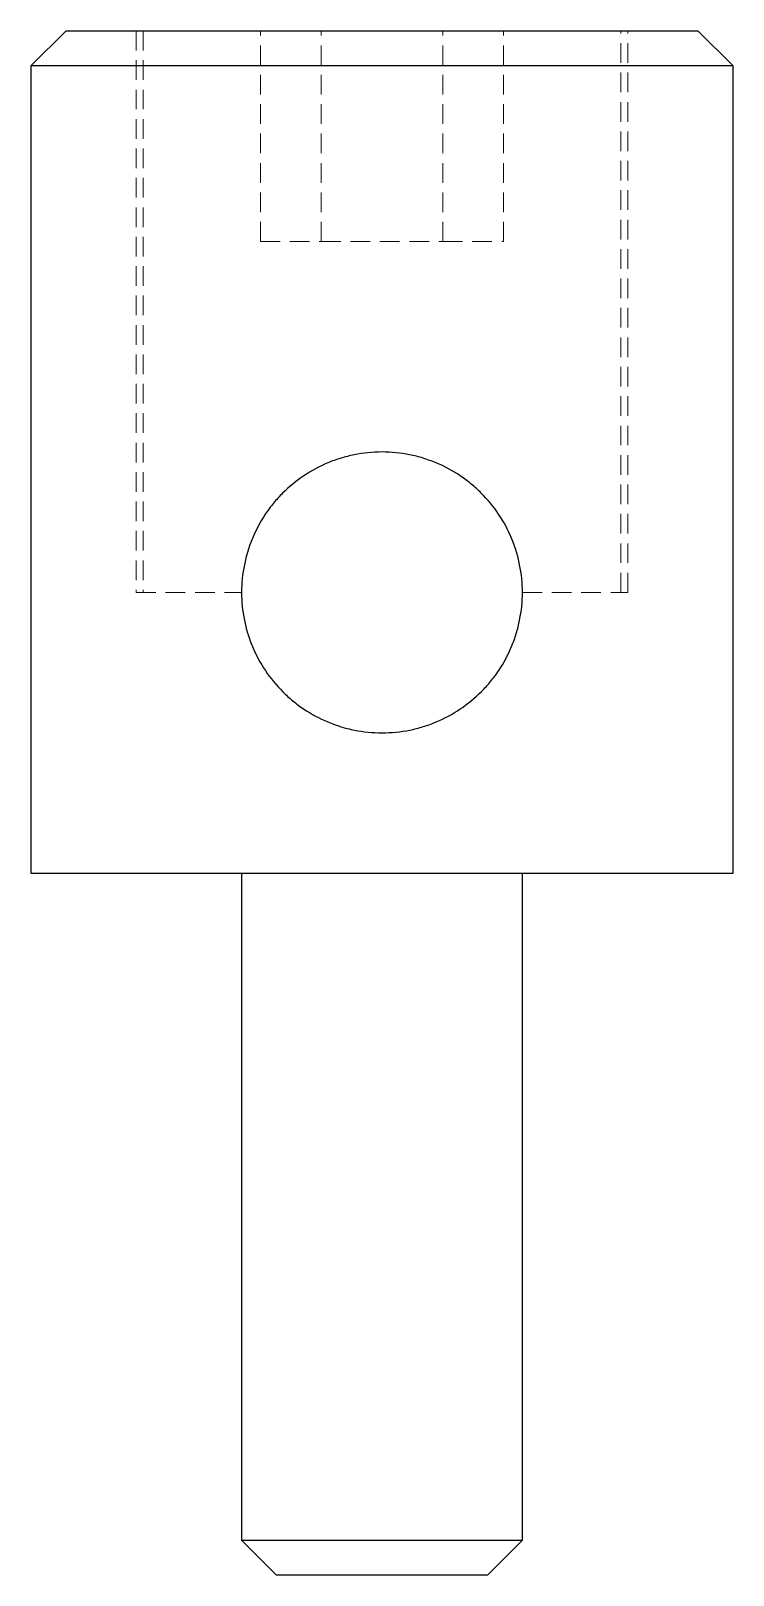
# Model space of a CAD drawing. Header units: millimetres. Extents: x 60 to 246, y 7 to 181.
# Drawn here: x 200.3 to 245.7, y 7 to 107 of the extents above.
import ezdxf

# ---------------------------------------------------------------- set-up
doc = ezdxf.new("R2010")
doc.units = ezdxf.units.MM
doc.linetypes.add('HIDDEN', pattern=[1.905, 1.27, -0.635])

msp = doc.modelspace()

# ---------------------------------------------------------------- linework, layer by layer
at = {"color": 7, "linetype": 'Continuous', "lineweight": 25}
for p, q in [((202.55, 107), (200.27, 104.73)), ((202.55, 107), (223, 107)), ((223, 107), (243.45, 107)), ((245.73, 104.73), (243.45, 107)), ((200.27, 104.73), (200.27, 52.45)), ((223, 104.73), (200.27, 104.73)), ((245.73, 104.73), (223, 104.73)), ((245.73, 52.45), (245.73, 104.73)), ((200.27, 52.45), (245.73, 52.45)), ((213.91, 52.45), (213.91, 9.27)), ((232.09, 9.27), (232.09, 52.45)), ((213.91, 9.27), (216.18, 7)), ((213.91, 9.27), (232.09, 9.27)), ((229.82, 7), (232.09, 9.27)), ((229.82, 7), (216.18, 7))]:
    msp.add_line(p, q, dxfattribs=at)
at = {"color": 7, "linetype": 'HIDDEN', "lineweight": 18}
for p, q in [((207.09, 107), (207.09, 70.64)), ((207.55, 107), (207.55, 70.64)), ((215.13, 93.36), (215.13, 107)), ((219.06, 93.36), (219.06, 107)), ((226.94, 93.36), (226.94, 107)), ((230.87, 93.36), (230.87, 107)), ((238.45, 70.64), (238.45, 107)), ((238.91, 70.64), (238.91, 107)), ((215.13, 93.36), (219.06, 93.36)), ((219.06, 93.36), (226.94, 93.36)), ((226.94, 93.36), (230.87, 93.36)), ((207.09, 70.64), (213.91, 70.64)), ((232.09, 70.64), (238.91, 70.64))]:
    msp.add_line(p, q, dxfattribs=at)
at = {"color": 7, "linetype": 'Continuous', "lineweight": 25}
msp.add_open_spline([(223, 61.55), (222.39, 61.55), (221.8, 61.61), (220.92, 61.78), (220.63, 61.85), (220.06, 62.03), (219.77, 62.13), (218.95, 62.48), (218.43, 62.76), (217.69, 63.25), (217.45, 63.43), (217, 63.8), (216.78, 64), (216.16, 64.62), (215.78, 65.08), (215.12, 66.07), (214.84, 66.58), (214.5, 67.4), (214.4, 67.68), (214.22, 68.25), (214.15, 68.55), (213.97, 69.43), (213.91, 70.03), (213.91, 71.24), (213.97, 71.84), (214.15, 72.72), (214.22, 73.01), (214.39, 73.58), (214.5, 73.86), (214.84, 74.69), (215.12, 75.2), (215.61, 75.94), (215.79, 76.18), (216.16, 76.64), (216.36, 76.85), (216.98, 77.48), (217.44, 77.85), (218.43, 78.51), (218.95, 78.79), (219.76, 79.14), (220.04, 79.24), (220.62, 79.41), (220.91, 79.49), (221.79, 79.67), (222.39, 79.73), (223.61, 79.73), (224.2, 79.67), (225.08, 79.49), (225.37, 79.42), (225.94, 79.24), (226.23, 79.14), (227.05, 78.8), (227.57, 78.52), (228.31, 78.02), (228.55, 77.84), (229, 77.47), (229.22, 77.27), (229.84, 76.65), (230.22, 76.19), (230.88, 75.21), (231.16, 74.69), (231.5, 73.87), (231.6, 73.59), (231.78, 73.02), (231.85, 72.73), (232.03, 71.84), (232.09, 71.24), (232.09, 70.03), (232.03, 69.43), (231.85, 68.56), (231.78, 68.27), (231.61, 67.69), (231.5, 67.41), (231.16, 66.59), (230.88, 66.07), (230.39, 65.33), (230.21, 65.09), (229.84, 64.64), (229.64, 64.42), (229.02, 63.8), (228.56, 63.42), (227.57, 62.76), (227.05, 62.48), (226.24, 62.14), (225.96, 62.03), (225.38, 61.86), (225.09, 61.78), (224.21, 61.61), (223.61, 61.55), (223, 61.55)], degree=3, knots=[0, 0, 0, 0, 0.03125, 0.03125, 0.04688, 0.04688, 0.0625, 0.0625, 0.09375, 0.09375, 0.10938, 0.10938, 0.125, 0.125, 0.15625, 0.15625, 0.1875, 0.1875, 0.20313, 0.20313, 0.21875, 0.21875, 0.25, 0.25, 0.28125, 0.28125, 0.29688, 0.29688, 0.3125, 0.3125, 0.34375, 0.34375, 0.35938, 0.35938, 0.375, 0.375, 0.40625, 0.40625, 0.4375, 0.4375, 0.45313, 0.45313, 0.46875, 0.46875, 0.5, 0.5, 0.53125, 0.53125, 0.54688, 0.54688, 0.5625, 0.5625, 0.59375, 0.59375, 0.60938, 0.60938, 0.625, 0.625, 0.65625, 0.65625, 0.6875, 0.6875, 0.70313, 0.70313, 0.71875, 0.71875, 0.75, 0.75, 0.78125, 0.78125, 0.79688, 0.79688, 0.8125, 0.8125, 0.84375, 0.84375, 0.85938, 0.85938, 0.875, 0.875, 0.90625, 0.90625, 0.9375, 0.9375, 0.95313, 0.95313, 0.96875, 0.96875, 1, 1, 1, 1], dxfattribs=at)

doc.saveas('drawing.dxf')
